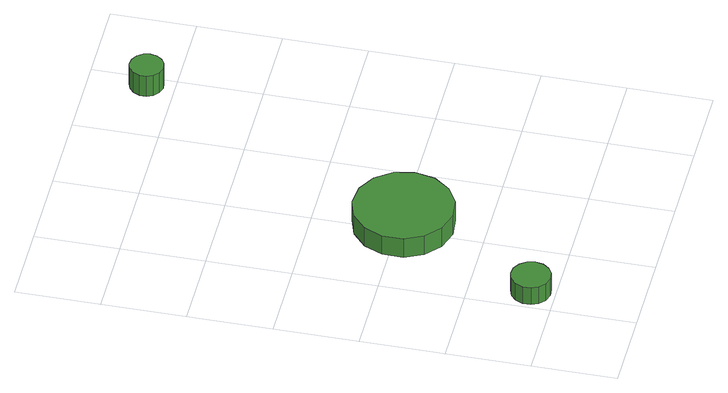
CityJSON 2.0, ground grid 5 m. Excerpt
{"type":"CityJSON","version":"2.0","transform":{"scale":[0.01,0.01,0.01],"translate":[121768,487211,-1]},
"CityObjects":{
"tree1":{"type":"SolitaryVegetationObject","attributes":{"function":"something"},"geometry":[{"type":"MultiSurface","lod":"1","boundaries":[[[0,1,2,3,4,5,6,7,8,9,10,11,12,13,14]],[[15,16,17,18,19,20,21,22,23,24,25,26,27,28,29]],[[0,29,28,1]],[[1,28,27,2]],[[2,27,26,3]],[[3,26,25,4]],[[4,25,24,5]],[[5,24,23,6]],[[6,23,22,7]],[[7,22,21,8]],[[8,21,20,9]],[[9,20,19,10]],[[10,19,18,11]],[[11,18,17,12]],[[12,17,16,13]],[[13,16,15,14]],[[14,15,29,0]]]}]},
"tree2":{"type":"SolitaryVegetationObject","attributes":{"function":"something"},"geometry":[{"type":"MultiSurface","lod":"1","boundaries":[[[30,31,32,33,34,35,36,37,38,39,40,41,42,43,44]],[[45,46,47,48,49,50,51,52,53,54,55,56,57,58,59]],[[30,59,58,31]],[[31,58,57,32]],[[32,57,56,33]],[[33,56,55,34]],[[34,55,54,35]],[[35,54,53,36]],[[36,53,52,37]],[[37,52,51,38]],[[38,51,50,39]],[[39,50,49,40]],[[40,49,48,41]],[[41,48,47,42]],[[42,47,46,43]],[[43,46,45,44]],[[44,45,59,30]]]}]},
"tree3":{"type":"SolitaryVegetationObject","attributes":{"function":"something"}},
"tree4":{"type":"SolitaryVegetationObject","attributes":{"function":"something"},"geometry":[{"type":"MultiSurface","lod":"1","boundaries":[[[60,61,62,63,64,65,66,67,68,69,70,71,72,73,74]],[[75,76,77,78,79,80,81,82,83,84,85,86,87,88,89]],[[60,89,88,61]],[[61,88,87,62]],[[62,87,86,63]],[[63,86,85,64]],[[64,85,84,65]],[[65,84,83,66]],[[66,83,82,67]],[[67,82,81,68]],[[68,81,80,69]],[[69,80,79,70]],[[70,79,78,71]],[[71,78,77,72]],[[72,77,76,73]],[[73,76,75,74]],[[74,75,89,60]]]}]}
},
"vertices":[
[261,148,172],[251,195,172],[222,234,172],[180,259,172],[132,264,172],[86,249,172],[50,216,172],[30,172,172],[30,123,172],[50,79,172],[86,47,172],[132,32,172],[180,37,172],[222,61,172],[251,100,172],[251,100,50],[222,61,50],[180,37,50],[132,32,50],[86,47,50],[50,79,50],[30,123,50],[30,172,50],[50,216,50],[86,249,50],[132,264,50],[180,259,50],[222,234,50],[251,195,50],[261,148,50],
[860,979,189],[835,1099,189],[762,1199,189],[656,1260,189],[534,1273,189],[418,1235,189],[326,1153,189],[277,1041,189],[277,918,189],[326,806,189],[418,724,189],[534,686,189],[656,699,189],[762,760,189],[835,859,189],[835,859,52],[762,760,52],[656,699,52],[534,686,52],[418,724,52],[326,806,52],[277,918,52],[277,1041,52],[326,1153,52],[418,1235,52],[534,1273,52],[656,1260,52],[762,1199,52],[835,1099,52],[860,979,52],
[1534,2665,202],[1526,2705,202],[1501,2739,202],[1465,2760,202],[1424,2764,202],[1385,2751,202],[1354,2723,202],[1337,2685,202],[1337,2644,202],[1354,2606,202],[1385,2579,202],[1424,2566,202],[1465,2570,202],[1501,2591,202],[1526,2624,202],[1526,2624,55],[1501,2591,55],[1465,2570,55],[1424,2566,55],[1385,2579,55],[1354,2606,55],[1337,2644,55],[1337,2685,55],[1354,2723,55],[1385,2751,55],[1424,2764,55],[1465,2760,55],[1501,2739,55],[1526,2705,55],[1534,2665,55]
]}
